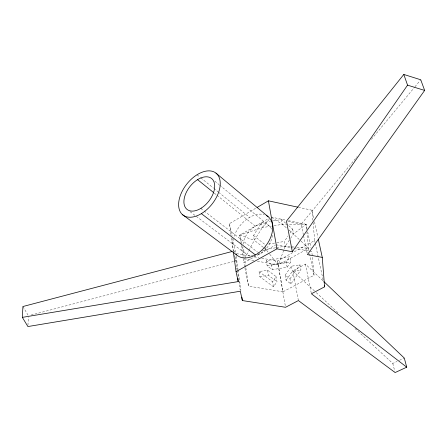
<?xml version="1.0" encoding="UTF-8"?>
<svg xmlns="http://www.w3.org/2000/svg" width="447" height="447" viewBox="0 0 447 447"><rect width="100%" height="100%" fill="white"/><g stroke="black" fill="none" stroke-linecap="round" stroke-linejoin="round"><path stroke-width="0.34" stroke-dasharray="2.23 1.68" d="M27.96 325.204L28.345 317.13M309.793 251.225L311.816 251.616L314.04 275.279L282.996 291.824L278.257 264.959L285.225 246.213L290.17 238.916M244.861 258.299L248.638 251.097M248.951 250.499L254.298 240.29L262.322 227.618L269.362 219.181M263.266 247.32L254.298 240.29L253.544 235.496L261.512 222.802L270.429 221.354M294.12 247.04L285.225 246.213L284.348 241.481L288.131 235.854M290.019 233.043L292.662 229.11L288.572 225.64M290.55 238.357L293.595 233.865L306.106 224.31L307.106 229.093M273.463 286.778L272.609 281.699L276.117 276.637L267.557 270.172L259.009 271.586L259.819 276.721L273.463 286.778L276.995 281.727L276.117 276.637M287.136 267.217L286.197 262.098L289.896 256.757L266.289 260.646L267.144 265.809L272.234 269.681L287.136 267.217L290.863 261.892L289.896 256.757M285.158 275.14L291.427 266.222L299.948 264.814L300.948 269.91L290.885 283.884L286.074 280.219L285.158 275.14L289.952 278.822L290.885 283.884M286.074 280.219L292.388 271.323L300.948 269.91M289.952 278.822L299.948 264.814M303.418 234.977L301.205 224.148L357.192 156.523M371.412 139.347L414.52 87.288M414.961 86.752L420.739 79.773M230.965 234.614L229.462 223.64L256.489 207.805M241.156 244.587L239.782 235.133L268.781 218.421M282.996 291.824L248.543 286.158L243.805 262.819L275.436 245.107M261.724 258.198L277.419 261.054L314.671 240.536L313.096 222.628M257.36 261.204L278.257 264.959L308.48 248.381L306.921 232.563M298.395 300.563L292.802 270.904L305.43 264.071L323.589 281.336M355.035 328.506L392.779 363.445L397.02 361.461M399.439 360.332L404.289 358.064M251.454 255.824L253.343 254.986M262.132 251.063L265.904 249.387L275.9 247.744M241.419 243.285L239.782 235.133L262.322 227.618L271.279 226.16M31.106 315.068L233.407 261.54M234.077 261.361L236.1 260.825L234.837 254.924M276.564 247.638L285.225 246.213M266.289 260.646L271.363 264.546L286.197 262.098M267.144 265.809L290.863 261.892M259.819 276.721L268.412 275.296L276.995 281.727M273.173 220.907L281.403 219.566L286.007 223.472M274.033 225.707L282.297 224.36L306.106 224.31L306.648 229.814M268.541 244.068L276.101 242.833M276.788 242.715L284.348 241.481M296.853 247.297L308.48 248.381L309.033 251.074M253.985 260.595L244.548 258.902L245.744 267.077M236.48 253.605L250.124 256.092M254.22 256.835L258.997 257.701M276.039 244.772L290.215 247.482M290.891 247.61L293.59 248.13M294.266 248.258L309.117 251.097M287.807 221.382L301.205 224.148M271.122 217.074L285.924 220.136M288.617 220.695L306.106 224.31M298.384 207.291L312.006 210.235L313.911 218.996M239.782 235.133L254.298 240.29M271.681 217.438L282.297 224.36L286.404 227.819M259.009 271.586L272.609 281.699M190.031 211.638L246.029 253.935M200.776 208.414L203.536 210.537M204.089 210.962L257.578 252.175M258.131 252.6L259.785 253.874M263.791 247.733L265.904 249.387L269.312 253.684M253.544 235.496L265.105 244.632L265.445 246.671M214.297 193.126L216.454 194.87M216.996 195.3L255.321 226.182M197.015 174.749L200.262 177.386M200.804 177.828L213.253 187.93M213.795 188.371L218.125 191.886M218.667 192.327L249.521 217.365M214.823 181.164L219.114 184.7M219.65 185.142L269.027 225.757M288.974 229.976L300.54 240.642M292.802 270.904L315.755 292.148M316.269 292.623L338.2 312.922M301.038 241.123L308.48 248.381M269.737 254.22L278.257 264.959M22.926 306.519L28.407 315.783M392.779 363.445L394.785 371.25M314.498 221.69L317.873 237.195M314.671 240.536L315.107 242.581M315.252 243.257L323.561 282.074M233.993 250.985L234.273 252.298M229.462 223.64L232.054 235.848M232.63 238.564L235.798 253.483M307.676 231.82L310.961 247.521M309.592 253.762L314.04 275.279M303.558 235.653L307.296 253.93M305.43 264.071L311.397 293.752M242.095 246.677L244.414 258.221M292.662 229.11L293.595 233.865M291.427 266.222L292.388 271.323M281.403 219.566L282.297 224.36M277.419 261.054L285.326 305.921M271.363 264.546L272.234 269.681M261.512 222.802L262.322 227.618M265.563 247.347L265.904 249.387M267.557 270.172L268.412 275.296M245.844 267.759L248.543 286.158M241.257 245.263L243.123 258.092M243.218 258.768L243.805 262.819M236.178 256.215L237.983 269.178M238.078 269.859L240.927 290.327M236.1 260.825L237.346 269.809M237.441 270.496L238.782 280.168M238.882 280.861L240.223 290.533M234.653 255.745L234.837 257.109M235.211 259.83L235.401 261.188M236.34 267.993L236.524 269.351M231.434 238.044L233.222 251.074M312.006 210.235L313.034 221.941M243.034 244.213A18.193 12.103 -51.7 0 1 256.17 225.718A18.193 12.103 -51.7 0 1 271.642 229.451M272.329 235.39A18.193 12.103 -51.7 0 1 255.891 255.528M250.052 255.896A18.193 12.103 -51.7 0 1 242.95 246.828M234.183 251.521A24.775 16.355 -51.7 0 1 233.267 239.352M234.144 236.223A24.775 16.355 -51.7 0 1 264.266 214.649"/><path stroke-width="0.67" d="M324.092 281.817L404.289 358.064L406.731 367.183L395.12 372.552L298.395 300.563L285.566 307.285L242.352 300.557L240.318 291.226L27.893 326.55L22.35 317.37L22.926 306.519L231.971 251.521M292.332 251.75L407.558 85.159L403.803 74.448L286.471 221.103L292.332 251.75L276.956 248.845L236.05 271.653L238.217 281.593L22.35 317.37M403.803 74.448L420.739 79.773L424.65 90.428L307.435 254.606L322.27 257.411L324.578 286.84L311.397 293.752L406.731 367.183M257.086 207.458L268.423 200.82L297.702 207.145M407.558 85.159L424.65 90.428M182.326 214.504L236.776 255.002M201.362 213.638L255.421 254.941M197.563 179.644L213.755 192.691M215.985 173.129A26.68 16.114 -51.7 0 1 202.061 213.208A26.68 16.114 -51.7 0 1 180.236 195.808A26.68 16.114 -51.7 0 1 215.985 173.129L268.083 216.627M318.309 239.212L322.27 257.411M324.287 285.482L324.578 286.84M268.423 200.82L276.956 248.845M241.877 297.149L242.352 300.557M237.748 278.196L238.217 281.593M233.317 251.762L236.05 271.653M266.557 215.61A24.775 16.355 -51.7 0 1 265.423 246.286A24.775 16.355 -51.7 0 1 235.915 254.131M201.161 208.179A19.735 11.918 -51.7 0 0 211.604 178.515A19.735 11.918 -51.7 0 0 185.136 195.155A19.735 11.918 -51.7 0 0 201.161 208.179"/></g></svg>
